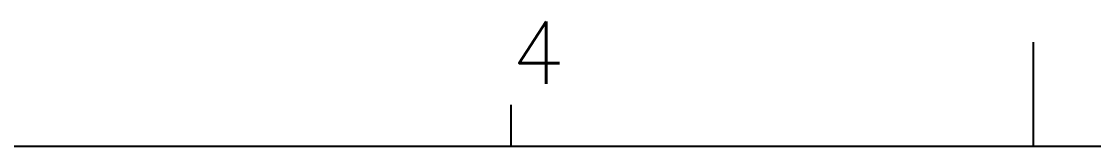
# Model space of a CAD drawing. Extents: x 83 to 30050, y -7164 to 695.
# Drawn here: x 11066.1 to 11221.4, y -870.1 to -851.9 of the extents above; entities that cross this region are included whole.
import ezdxf

# ---------------------------------------------------------------- set-up
doc = ezdxf.new("R2010")
doc.units = 0
doc.header["$LTSCALE"] = 8
doc.header["$MEASUREMENT"] = 0
doc.layers.add('41', color=3, linetype='CONTINUOUS')
doc.styles.add('SIMPLEX', font='SIMPLEX')
doc.styles.get("Standard").update_dxf_attribs({"font": '', "height": 4})
doc.styles.get('Standard').set_extended_font_data('SimSun')

# ---------------------------------------------------------------- blocks, each defined once
blk = doc.blocks.new('A$C0BB32EA6')
at = {"layer": '41'}
for p, q in [((324.772, 427.844), (324.772, 435.663)), ((285.678, 427.844), (285.678, 430.972)), ((615.634, 427.844), (12.018, 427.844))]:
    blk.add_line(p, q, dxfattribs=at)
at = {"layer": '41', "style": 'SIMPLEX'}
blk.add_text('4', height=4.691, dxfattribs=at).set_placement((285.678, 432.536))
at = {"layer": '41', "linetype": 'Continuous'}
for tag, p in [('材质', (457.074, 73.078)), ('代号', (522.601, 73.288)), ('名称', (585.811, 54.97)), ('表面处理', (452.439, 54.128)), ('审核', (523.655, 54.339)), ('设计', (523.233, 34.125)), ('数量', (457.495, 33.704)), ('件号', (586.654, 33.915)), ('比例', (457.495, 17.281)), ('版本', (587.075, 16.228))]:
    blk.add_attdef(tag, p, '', height=4, dxfattribs=at)

msp = doc.modelspace()

# ---------------------------------------------------------------- block references
at = {"layer": '41', "linetype": 'Continuous', "xscale": 1.934917631999269, "yscale": 1.934917631999951, "zscale": 1.934917632}
msp.add_blockref('A$C0BB32EA6', (10584.313, -1697.934), dxfattribs=at)

doc.saveas('drawing.dxf')
